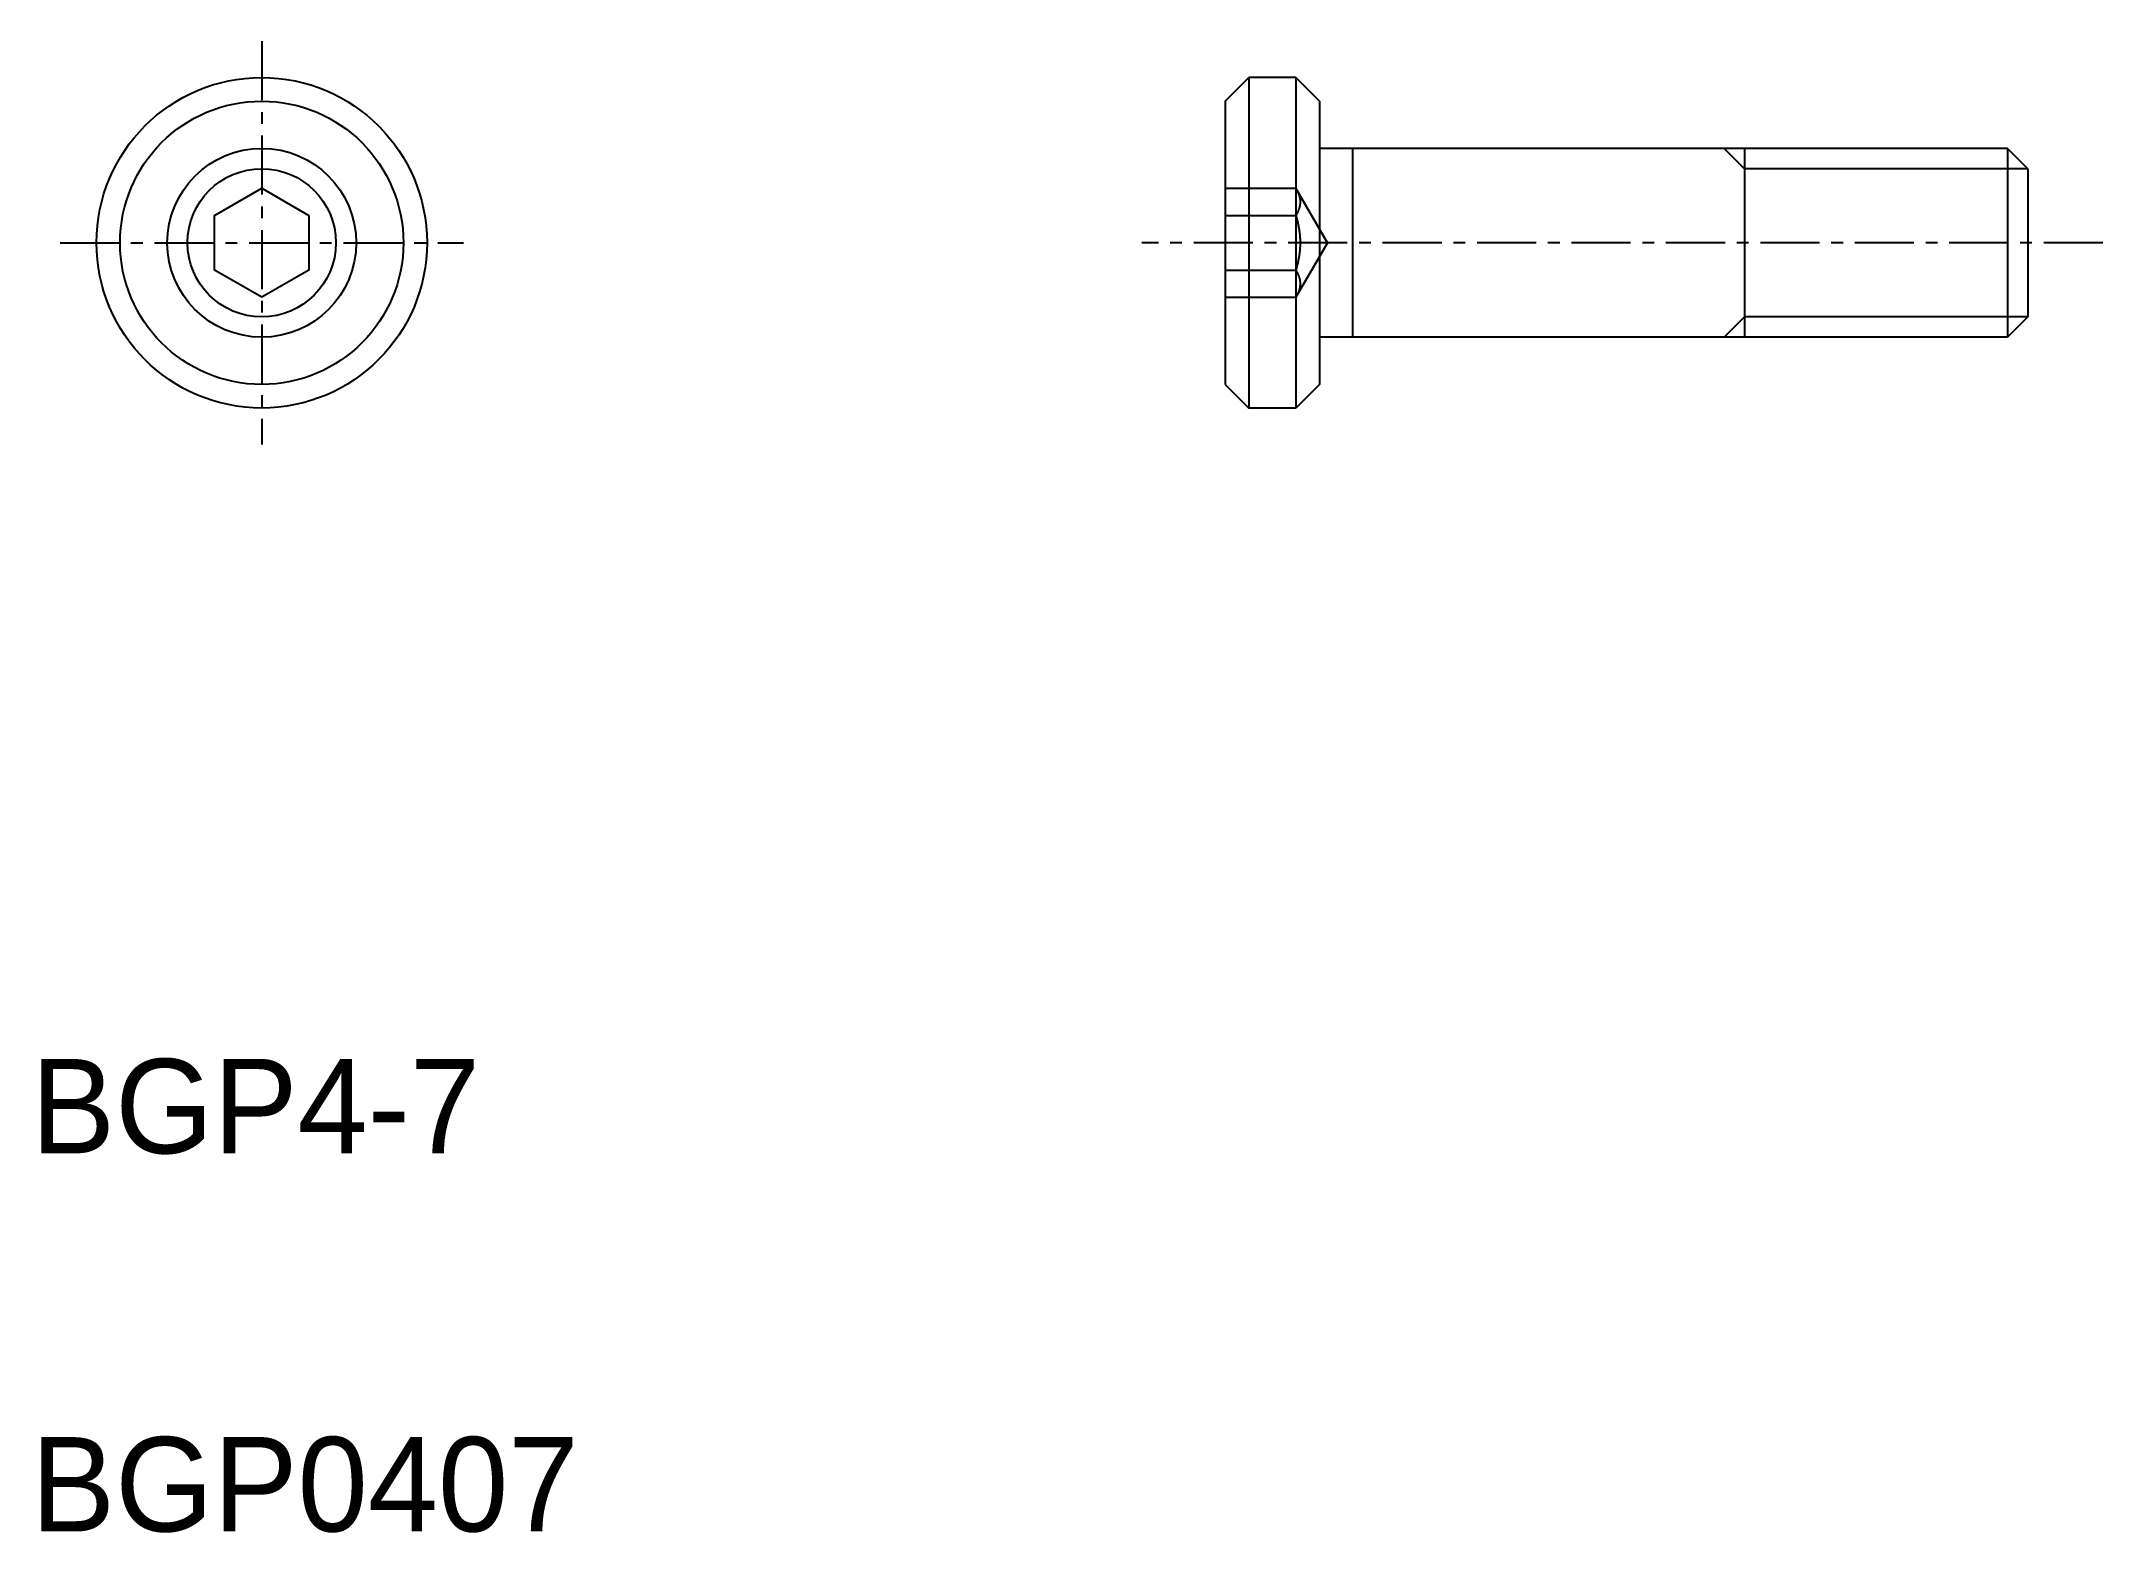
# Model space of a CAD drawing. Extents: x 162.3 to 206, y 115.1 to 146.7.
import ezdxf

# ---------------------------------------------------------------- set-up
doc = ezdxf.new("R2010")
doc.units = 0
doc.linetypes.add('CENTER', pattern=[2, 1.25, -0.25, 0.25, -0.25])
doc.linetypes.add('DASHED', pattern=[19.05, 12.7, -6.35])
doc.layers.get('0').update_dxf_attribs({"linetype": 'CONTINUOUS'})
doc.layers.add('CENTER', color=1, linetype='CENTER')

msp = doc.modelspace()

# ---------------------------------------------------------------- linework, layer by layer
at = {"linetype": 'CONTINUOUS'}
for p, q in [((187.415, 145.383), (187.915, 145.883)), ((187.915, 145.883), (187.915, 138.883)), ((188.915, 145.883), (187.915, 145.883)), ((188.915, 145.883), (188.915, 138.883)), ((189.415, 145.383), (188.915, 145.883)), ((187.415, 145.383), (187.415, 139.383)), ((189.415, 145.383), (189.415, 139.383)), ((203.985, 144.383), (189.415, 144.383)), ((190.115, 144.383), (190.115, 140.383)), ((198.415, 144.383), (198.415, 140.383)), ((203.985, 144.383), (203.985, 140.383)), ((204.415, 143.953), (203.985, 144.383)), ((204.415, 143.953), (204.415, 140.812)), ((166.014, 142.96), (167.014, 143.538)), ((167.014, 143.538), (168.014, 142.96)), ((166.014, 141.806), (166.014, 142.96)), ((168.014, 142.96), (168.014, 141.806)), ((167.014, 141.228), (166.014, 141.806)), ((168.014, 141.806), (167.014, 141.228)), ((204.415, 140.812), (203.985, 140.383)), ((203.985, 140.383), (189.415, 140.383)), ((187.415, 139.383), (187.915, 138.883)), ((189.415, 139.383), (188.915, 138.883)), ((188.915, 138.883), (187.915, 138.883))]:
    msp.add_line(p, q, dxfattribs=at)
at = {"color": 3, "linetype": 'CONTINUOUS'}
for p, q in [((198.415, 143.953), (197.985, 144.383)), ((204.415, 143.953), (198.415, 143.953)), ((198.415, 140.812), (197.985, 140.383)), ((204.415, 140.812), (198.415, 140.812))]:
    msp.add_line(p, q, dxfattribs=at)
at = {"color": 3, "linetype": 'DASHED'}
for p, q in [((187.415, 143.538), (188.915, 143.538)), ((189.581, 142.383), (188.915, 143.538)), ((187.415, 142.96), (188.915, 142.96)), ((189.581, 142.383), (188.915, 141.228)), ((187.415, 141.806), (188.915, 141.806)), ((187.415, 141.228), (188.915, 141.228))]:
    msp.add_line(p, q, dxfattribs=at)
at = {"color": 3}
for points in [[(188.915, 143.538, 0), (188.919, 143.531, 0), (188.923, 143.524, 0), (188.926, 143.517, 0), (188.93, 143.51, 0), (188.934, 143.503, 0), (188.937, 143.497, 0), (188.94, 143.49, 0), (188.944, 143.483, 0), (188.947, 143.477, 0), (188.95, 143.47, 0), (188.953, 143.464, 0), (188.956, 143.458, 0), (188.959, 143.451, 0), (188.961, 143.445, 0), (188.964, 143.439, 0), (188.966, 143.432, 0), (188.969, 143.426, 0), (188.971, 143.42, 0), (188.973, 143.414, 0), (188.975, 143.408, 0), (188.978, 143.402, 0), (188.98, 143.396, 0), (188.981, 143.39, 0), (188.983, 143.384, 0), (188.985, 143.378, 0), (188.987, 143.372, 0), (188.988, 143.366, 0), (188.99, 143.36, 0), (188.991, 143.354, 0), (188.993, 143.349, 0), (188.994, 143.343, 0), (188.995, 143.337, 0), (188.996, 143.331, 0), (188.997, 143.325, 0), (188.998, 143.32, 0), (188.999, 143.314, 0), (189, 143.308, 0), (189.001, 143.303, 0), (189.001, 143.297, 0), (189.002, 143.291, 0), (189.002, 143.286, 0), (189.003, 143.28, 0), (189.003, 143.274, 0), (189.004, 143.269, 0), (189.004, 143.263, 0), (189.004, 143.257, 0), (189.004, 143.252, 0), (189.004, 143.246, 0), (189.004, 143.24, 0), (189.004, 143.235, 0), (189.004, 143.229, 0), (189.003, 143.223, 0), (189.003, 143.218, 0), (189.002, 143.212, 0), (189.002, 143.207, 0), (189.001, 143.201, 0), (189.001, 143.195, 0), (189, 143.189, 0), (188.999, 143.184, 0), (188.998, 143.178, 0), (188.997, 143.172, 0), (188.996, 143.167, 0), (188.995, 143.161, 0), (188.994, 143.155, 0), (188.993, 143.149, 0), (188.991, 143.143, 0), (188.99, 143.138, 0), (188.988, 143.132, 0), (188.987, 143.126, 0), (188.985, 143.12, 0), (188.983, 143.114, 0), (188.981, 143.108, 0), (188.98, 143.102, 0), (188.978, 143.096, 0), (188.975, 143.09, 0), (188.973, 143.084, 0), (188.971, 143.078, 0), (188.969, 143.072, 0), (188.966, 143.065, 0), (188.964, 143.059, 0), (188.961, 143.053, 0), (188.959, 143.047, 0), (188.956, 143.04, 0), (188.953, 143.034, 0), (188.95, 143.027, 0), (188.947, 143.021, 0), (188.944, 143.014, 0), (188.94, 143.008, 0), (188.937, 143.001, 0), (188.934, 142.995, 0), (188.93, 142.988, 0), (188.926, 142.981, 0), (188.923, 142.974, 0), (188.919, 142.967, 0), (188.915, 142.96, 0)], [(188.915, 142.96, 0), (188.919, 142.946, 0), (188.923, 142.932, 0), (188.926, 142.919, 0), (188.93, 142.905, 0), (188.934, 142.892, 0), (188.937, 142.878, 0), (188.94, 142.865, 0), (188.944, 142.852, 0), (188.947, 142.839, 0), (188.95, 142.826, 0), (188.953, 142.813, 0), (188.956, 142.8, 0), (188.959, 142.787, 0), (188.961, 142.775, 0), (188.964, 142.762, 0), (188.966, 142.75, 0), (188.969, 142.737, 0), (188.971, 142.725, 0), (188.973, 142.713, 0), (188.975, 142.701, 0), (188.978, 142.689, 0), (188.98, 142.677, 0), (188.981, 142.665, 0), (188.983, 142.653, 0), (188.985, 142.641, 0), (188.987, 142.629, 0), (188.988, 142.617, 0), (188.99, 142.606, 0), (188.991, 142.594, 0), (188.993, 142.582, 0), (188.994, 142.571, 0), (188.995, 142.559, 0), (188.996, 142.548, 0), (188.997, 142.536, 0), (188.998, 142.525, 0), (188.999, 142.513, 0), (189, 142.502, 0), (189.001, 142.49, 0), (189.001, 142.479, 0), (189.002, 142.468, 0), (189.002, 142.456, 0), (189.003, 142.445, 0), (189.003, 142.434, 0), (189.004, 142.422, 0), (189.004, 142.411, 0), (189.004, 142.4, 0), (189.004, 142.389, 0), (189.004, 142.377, 0), (189.004, 142.366, 0), (189.004, 142.355, 0), (189.004, 142.343, 0), (189.003, 142.332, 0), (189.003, 142.321, 0), (189.002, 142.309, 0), (189.002, 142.298, 0), (189.001, 142.287, 0), (189.001, 142.275, 0), (189, 142.264, 0), (188.999, 142.253, 0), (188.998, 142.241, 0), (188.997, 142.23, 0), (188.996, 142.218, 0), (188.995, 142.207, 0), (188.994, 142.195, 0), (188.993, 142.183, 0), (188.991, 142.172, 0), (188.99, 142.16, 0), (188.988, 142.148, 0), (188.987, 142.137, 0), (188.985, 142.125, 0), (188.983, 142.113, 0), (188.981, 142.101, 0), (188.98, 142.089, 0), (188.978, 142.077, 0), (188.975, 142.065, 0), (188.973, 142.053, 0), (188.971, 142.041, 0), (188.969, 142.028, 0), (188.966, 142.016, 0), (188.964, 142.003, 0), (188.961, 141.991, 0), (188.959, 141.978, 0), (188.956, 141.966, 0), (188.953, 141.953, 0), (188.95, 141.94, 0), (188.947, 141.927, 0), (188.944, 141.914, 0), (188.94, 141.901, 0), (188.937, 141.888, 0), (188.934, 141.874, 0), (188.93, 141.861, 0), (188.926, 141.847, 0), (188.923, 141.833, 0), (188.919, 141.819, 0), (188.915, 141.806, 0)], [(188.915, 141.806, 0), (188.919, 141.799, 0), (188.923, 141.792, 0), (188.926, 141.785, 0), (188.93, 141.778, 0), (188.934, 141.771, 0), (188.937, 141.765, 0), (188.94, 141.758, 0), (188.944, 141.751, 0), (188.947, 141.745, 0), (188.95, 141.738, 0), (188.953, 141.732, 0), (188.956, 141.725, 0), (188.959, 141.719, 0), (188.961, 141.713, 0), (188.964, 141.707, 0), (188.966, 141.7, 0), (188.969, 141.694, 0), (188.971, 141.688, 0), (188.973, 141.682, 0), (188.975, 141.676, 0), (188.978, 141.67, 0), (188.98, 141.664, 0), (188.981, 141.658, 0), (188.983, 141.652, 0), (188.985, 141.646, 0), (188.987, 141.64, 0), (188.988, 141.634, 0), (188.99, 141.628, 0), (188.991, 141.622, 0), (188.993, 141.617, 0), (188.994, 141.611, 0), (188.995, 141.605, 0), (188.996, 141.599, 0), (188.997, 141.593, 0), (188.998, 141.588, 0), (188.999, 141.582, 0), (189, 141.576, 0), (189.001, 141.571, 0), (189.001, 141.565, 0), (189.002, 141.559, 0), (189.002, 141.554, 0), (189.003, 141.548, 0), (189.003, 141.542, 0), (189.004, 141.537, 0), (189.004, 141.531, 0), (189.004, 141.525, 0), (189.004, 141.52, 0), (189.004, 141.514, 0), (189.004, 141.508, 0), (189.004, 141.503, 0), (189.004, 141.497, 0), (189.003, 141.491, 0), (189.003, 141.486, 0), (189.002, 141.48, 0), (189.002, 141.474, 0), (189.001, 141.469, 0), (189.001, 141.463, 0), (189, 141.457, 0), (188.999, 141.452, 0), (188.998, 141.446, 0), (188.997, 141.44, 0), (188.996, 141.434, 0), (188.995, 141.429, 0), (188.994, 141.423, 0), (188.993, 141.417, 0), (188.991, 141.411, 0), (188.99, 141.405, 0), (188.988, 141.4, 0), (188.987, 141.394, 0), (188.985, 141.388, 0), (188.983, 141.382, 0), (188.981, 141.376, 0), (188.98, 141.37, 0), (188.978, 141.364, 0), (188.975, 141.358, 0), (188.973, 141.352, 0), (188.971, 141.346, 0), (188.969, 141.34, 0), (188.966, 141.333, 0), (188.964, 141.327, 0), (188.961, 141.321, 0), (188.959, 141.315, 0), (188.956, 141.308, 0), (188.953, 141.302, 0), (188.95, 141.295, 0), (188.947, 141.289, 0), (188.944, 141.282, 0), (188.94, 141.276, 0), (188.937, 141.269, 0), (188.934, 141.262, 0), (188.93, 141.256, 0), (188.926, 141.249, 0), (188.923, 141.242, 0), (188.919, 141.235, 0), (188.915, 141.228, 0)]]:
    msp.add_polyline3d(points, dxfattribs=at)
at = {"linetype": 'CONTINUOUS'}
for radius in [3.5, 3]:
    msp.add_circle((167.014, 142.383), radius, dxfattribs=at)
at = {"color": 3, "linetype": 'DASHED'}
for radius in [2, 1.57]:
    msp.add_circle((167.014, 142.383), radius, dxfattribs=at)
at = {"layer": 'CENTER', "color": 1, "linetype": 'CENTER'}
for p, q in [((167.014, 146.653), (167.014, 138.113)), ((162.744, 142.383), (171.284, 142.383)), ((206.002, 142.383), (185.653, 142.383))]:
    msp.add_line(p, q, dxfattribs=at)

# ---------------------------------------------------------------- texts
for s, p in [('BGP4-7', (162.125, 123.095)), ('BGP0407', (162.125, 115.085))]:
    msp.add_text(s, height=2).set_placement(p)

doc.saveas('drawing.dxf')
